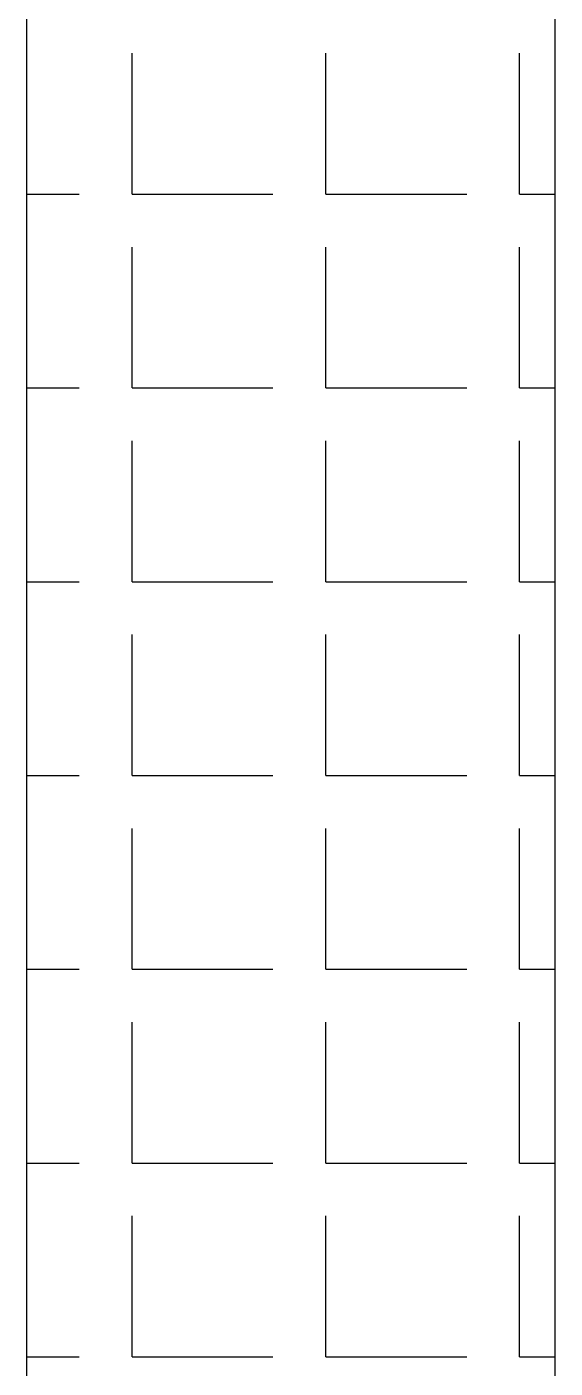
# Model space of a CAD drawing. Extents: x -5791 to -5371, y -4731 to -4434.
# Drawn here: x -5445.45 to -5430.45, y -4635.72 to -4597.65 of the extents above; entities that cross this region are included whole.
import ezdxf

# ---------------------------------------------------------------- set-up
doc = ezdxf.new("R2010")
doc.units = 0
doc.header["$LTSCALE"] = 7
doc.layers.add('HT', color=3, linetype='CONTINUOUS')

msp = doc.modelspace()

# ---------------------------------------------------------------- linework, layer by layer
at = {"layer": 'HT', "ltscale": 0.5}
for p, q in [((-5445.44556, -4670.87185), (-5445.44556, -4518.87185)), ((-5430.44556, -4677.27185), (-5430.44556, -4518.87185)), ((-5442.45757, -4602.40445), (-5442.45757, -4598.40445)), ((-5436.95757, -4602.40445), (-5436.95757, -4598.40445)), ((-5431.45757, -4602.40445), (-5431.45757, -4598.40445)), ((-5445.44556, -4602.40445), (-5443.95757, -4602.40445)), ((-5442.45757, -4602.40445), (-5438.45757, -4602.40445)), ((-5436.95757, -4602.40445), (-5432.95757, -4602.40445)), ((-5431.45757, -4602.40445), (-5430.44556, -4602.40445)), ((-5442.45757, -4607.90445), (-5442.45757, -4603.90445)), ((-5436.95757, -4607.90445), (-5436.95757, -4603.90445)), ((-5431.45757, -4607.90445), (-5431.45757, -4603.90445)), ((-5445.44556, -4607.90445), (-5443.95757, -4607.90445)), ((-5442.45757, -4607.90445), (-5438.45757, -4607.90445)), ((-5436.95757, -4607.90445), (-5432.95757, -4607.90445)), ((-5431.45757, -4607.90445), (-5430.44556, -4607.90445)), ((-5442.45757, -4613.40445), (-5442.45757, -4609.40445)), ((-5436.95757, -4613.40445), (-5436.95757, -4609.40445)), ((-5431.45757, -4613.40445), (-5431.45757, -4609.40445)), ((-5445.44556, -4613.40445), (-5443.95757, -4613.40445)), ((-5442.45757, -4613.40445), (-5438.45757, -4613.40445)), ((-5436.95757, -4613.40445), (-5432.95757, -4613.40445)), ((-5431.45757, -4613.40445), (-5430.44556, -4613.40445)), ((-5442.45757, -4618.90445), (-5442.45757, -4614.90445)), ((-5436.95757, -4618.90445), (-5436.95757, -4614.90445)), ((-5431.45757, -4618.90445), (-5431.45757, -4614.90445)), ((-5445.44556, -4618.90445), (-5443.95757, -4618.90445)), ((-5442.45757, -4618.90445), (-5438.45757, -4618.90445)), ((-5436.95757, -4618.90445), (-5432.95757, -4618.90445)), ((-5431.45757, -4618.90445), (-5430.44556, -4618.90445)), ((-5442.45757, -4624.40445), (-5442.45757, -4620.40445)), ((-5436.95757, -4624.40445), (-5436.95757, -4620.40445)), ((-5431.45757, -4624.40445), (-5431.45757, -4620.40445)), ((-5445.44556, -4624.40445), (-5443.95757, -4624.40445)), ((-5442.45757, -4624.40445), (-5438.45757, -4624.40445)), ((-5436.95757, -4624.40445), (-5432.95757, -4624.40445)), ((-5431.45757, -4624.40445), (-5430.44556, -4624.40445)), ((-5442.45757, -4629.90445), (-5442.45757, -4625.90445)), ((-5436.95757, -4629.90445), (-5436.95757, -4625.90445)), ((-5431.45757, -4629.90445), (-5431.45757, -4625.90445)), ((-5445.44556, -4629.90445), (-5443.95757, -4629.90445)), ((-5442.45757, -4629.90445), (-5438.45757, -4629.90445)), ((-5436.95757, -4629.90445), (-5432.95757, -4629.90445)), ((-5431.45757, -4629.90445), (-5430.44556, -4629.90445)), ((-5442.45757, -4635.40445), (-5442.45757, -4631.40445)), ((-5436.95757, -4635.40445), (-5436.95757, -4631.40445)), ((-5431.45757, -4635.40445), (-5431.45757, -4631.40445)), ((-5445.44556, -4635.40445), (-5443.95757, -4635.40445)), ((-5442.45757, -4635.40445), (-5438.45757, -4635.40445)), ((-5436.95757, -4635.40445), (-5432.95757, -4635.40445)), ((-5431.45757, -4635.40445), (-5430.44556, -4635.40445))]:
    msp.add_line(p, q, dxfattribs=at)

doc.saveas('drawing.dxf')
